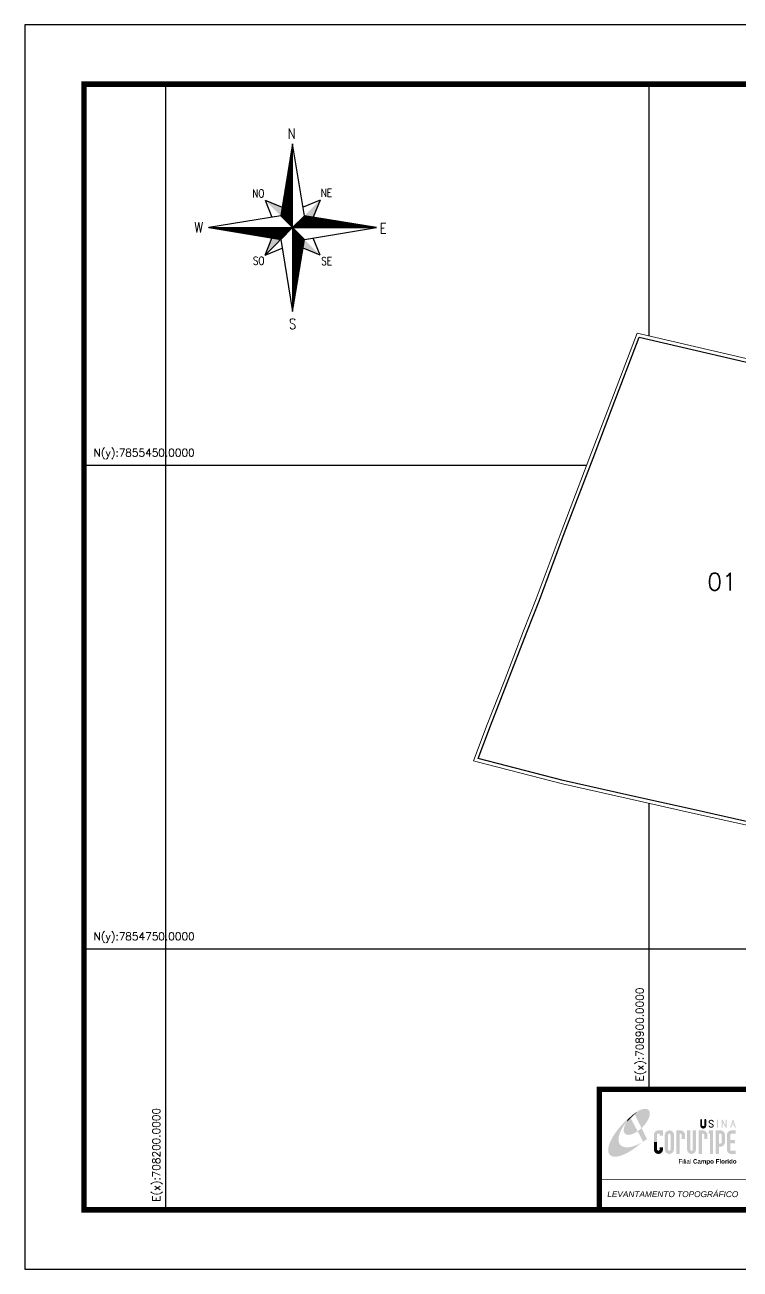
# Model space of a CAD drawing. Extents: x 707996 to 710543, y 7854286 to 7856087.
# Drawn here: x 707996 to 709031, y 7854286 to 7856087 of the extents above; entities that cross this region are included whole.
import ezdxf
from ezdxf.enums import TextEntityAlignment as Align

# ---------------------------------------------------------------- set-up
doc = ezdxf.new("R2010")
doc.units = 0
doc.linetypes.add('CONTINUO', pattern=[0])
doc.linetypes.add('LIN0', pattern=[0])
for name, color, linetype in [('011400xxxx', 1, 'Continuous'), ('011400xxxx001', 5, 'Continuous'), ('CANAL', 7, 'Continuous'), ('MALHA', 8, 'CONTINUO'), ('MARGEM', 7, 'CONTINUO'), ('SETA_NORTE', 3, 'Continuous'), ('texto', 7, 'Continuous')]:
    doc.layers.add(name, color=color, linetype=linetype)
doc.styles.add('ARIAL', font='arial.ttf')
doc.styles.add('ROMANS', font='romans', dxfattribs={"height": 0.2})
doc.styles.add('SIMPLEX', font='simplex', dxfattribs={"height": 0.2})
doc.styles.get("Standard").update_dxf_attribs({"font": 'arial.ttf'})

# ---------------------------------------------------------------- blocks, each defined once
blk = doc.blocks.new('setanorte')
at = {"layer": 'SETA_NORTE', "linetype": 'Continuous'}
for points in [[(735979.4, 7809320.7), (735981.9, 7809335.9), (735952.3, 7809347.8)], [(736020.6, 7809320.7), (736035.8, 7809318.2), (736047.7, 7809347.8)], [(735979.4, 7809279.5), (735964.2, 7809282), (735952.3, 7809252.4)], [(736020.6, 7809279.5), (736018.1, 7809264.3), (736047.7, 7809252.4)]]:
    blk.add_hatch(color=256, dxfattribs=at).paths.add_polyline_path(points)
for p, q in [((735996.4, 7809423.6), (736000, 7809427.2)), ((735996.6, 7809425.1), (736000, 7809428.5)), ((735996.9, 7809426.7), (736000, 7809429.8)), ((735997.1, 7809428.2), (736000, 7809431.1)), ((735997.4, 7809429.7), (736000, 7809432.4)), ((735997.6, 7809431.3), (736000, 7809433.7)), ((735997.9, 7809432.8), (736000, 7809435)), ((735998.1, 7809434.4), (736000, 7809436.2)), ((735998.4, 7809435.9), (736000, 7809437.5)), ((735998.6, 7809437.5), (736000, 7809438.8)), ((735998.9, 7809439), (736000, 7809440.1)), ((735999.1, 7809440.5), (736000, 7809441.4)), ((735999.4, 7809442.1), (736000, 7809442.7)), ((735999.7, 7809443.6), (736000, 7809444)), ((735999.9, 7809445.2), (736000, 7809445.2)), ((735992.3, 7809398.9), (736000, 7809406.6)), ((735992.5, 7809400.5), (736000, 7809407.9)), ((735992.8, 7809402), (736000, 7809409.2)), ((735993.1, 7809403.6), (736000, 7809410.5)), ((735993.3, 7809405.1), (736000, 7809411.8)), ((735993.6, 7809406.6), (736000, 7809413.1)), ((735993.8, 7809408.2), (736000, 7809414.4)), ((735994.1, 7809409.7), (736000, 7809415.6)), ((735994.3, 7809411.3), (736000, 7809416.9)), ((735994.6, 7809412.8), (736000, 7809418.2)), ((735994.8, 7809414.3), (736000, 7809419.5)), ((735995.1, 7809415.9), (736000, 7809420.8)), ((735995.3, 7809417.4), (736000, 7809422.1)), ((735995.6, 7809419), (736000, 7809423.4)), ((735995.8, 7809420.5), (736000, 7809424.7)), ((735996.1, 7809422), (736000, 7809425.9)), ((735988, 7809372.7), (736000, 7809384.8)), ((735988.2, 7809374.3), (736000, 7809386)), ((735988.5, 7809375.8), (736000, 7809387.3)), ((735988.7, 7809377.4), (736000, 7809388.6)), ((735989, 7809378.9), (736000, 7809389.9)), ((735989.2, 7809380.4), (736000, 7809391.2)), ((735989.5, 7809382), (736000, 7809392.5)), ((735989.8, 7809383.5), (736000, 7809393.8)), ((735990, 7809385.1), (736000, 7809395.1)), ((735990.3, 7809386.6), (736000, 7809396.3)), ((735990.5, 7809388.1), (736000, 7809397.6)), ((735990.8, 7809389.7), (736000, 7809398.9)), ((735991, 7809391.2), (736000, 7809400.2)), ((735991.3, 7809392.8), (736000, 7809401.5)), ((735991.5, 7809394.3), (736000, 7809402.8)), ((735991.8, 7809395.8), (736000, 7809404.1)), ((735992, 7809397.4), (736000, 7809405.3)), ((735983.7, 7809346.5), (736000, 7809362.9)), ((735983.9, 7809348.1), (736000, 7809364.2)), ((735984.2, 7809349.6), (736000, 7809365.4)), ((735984.4, 7809351.2), (736000, 7809366.7)), ((735984.7, 7809352.7), (736000, 7809368)), ((735984.9, 7809354.2), (736000, 7809369.3)), ((735985.2, 7809355.8), (736000, 7809370.6)), ((735985.4, 7809357.3), (736000, 7809371.9)), ((735985.7, 7809358.9), (736000, 7809373.2)), ((735985.9, 7809360.4), (736000, 7809374.5)), ((735986.2, 7809361.9), (736000, 7809375.7)), ((735986.5, 7809363.5), (736000, 7809377)), ((735986.7, 7809365), (736000, 7809378.3)), ((735987, 7809366.6), (736000, 7809379.6)), ((735987.2, 7809368.1), (736000, 7809380.9)), ((735987.5, 7809369.7), (736000, 7809382.2)), ((735987.7, 7809371.2), (736000, 7809383.5)), ((735952.3, 7809347.8), (735981.9, 7809335.9)), ((735952.3, 7809347.8), (735964.2, 7809318.2)), ((735979.6, 7809321.9), (736000, 7809342.3)), ((735979.6, 7809320.5), (736000, 7809341)), ((735979.9, 7809323.4), (736000, 7809343.6)), ((735980.1, 7809325), (736000, 7809344.9)), ((735980.4, 7809326.5), (736000, 7809346.1)), ((735980.6, 7809328), (736000, 7809347.4)), ((735980.9, 7809329.6), (736000, 7809348.7)), ((735981.1, 7809331.1), (736000, 7809350)), ((735981.4, 7809332.7), (736000, 7809351.3)), ((735981.6, 7809334.2), (736000, 7809352.6)), ((735981.9, 7809335.8), (736000, 7809353.9)), ((735982.1, 7809337.3), (736000, 7809355.2)), ((735982.4, 7809338.8), (736000, 7809356.4)), ((735982.6, 7809340.4), (736000, 7809357.7)), ((735982.9, 7809341.9), (736000, 7809359)), ((735983.2, 7809343.5), (736000, 7809360.3)), ((735983.4, 7809345), (736000, 7809361.6)), ((736047.7, 7809347.8), (736018.1, 7809335.9)), ((736047.7, 7809347.8), (736035.8, 7809318.2)), ((735980.2, 7809319.9), (736000, 7809339.7)), ((735980.8, 7809319.3), (736000, 7809338.4)), ((735981.5, 7809318.6), (736000, 7809337.1)), ((735982.1, 7809318), (736000, 7809335.8)), ((735982.8, 7809317.3), (736000, 7809334.6)), ((735983.4, 7809316.7), (736000, 7809333.3)), ((735984.1, 7809316), (736000, 7809332)), ((735984.7, 7809315.4), (736000, 7809330.7)), ((735985.3, 7809314.8), (736000, 7809329.4)), ((735986, 7809314.1), (736000, 7809328.1)), ((735986.6, 7809313.5), (736000, 7809326.8)), ((735987.3, 7809312.8), (736000, 7809325.5)), ((735987.9, 7809312.2), (736000, 7809324.3)), ((735988.6, 7809311.5), (736000, 7809323)), ((735989.2, 7809310.9), (736000, 7809321.7)), ((735989.8, 7809310.2), (736000, 7809320.4)), ((736000.3, 7809300.1), (736020.8, 7809320.7)), ((736001.6, 7809300.1), (736021.9, 7809320.5)), ((736002.9, 7809300.1), (736023.1, 7809320.3)), ((736004.2, 7809300.1), (736024.2, 7809320.1)), ((736005.4, 7809300.1), (736025.3, 7809319.9)), ((736006.7, 7809300.1), (736026.4, 7809319.7)), ((736008, 7809300.1), (736027.5, 7809319.6)), ((736009.3, 7809300.1), (736028.6, 7809319.4)), ((736010.6, 7809300.1), (736029.7, 7809319.2)), ((735854.8, 7809300), (735854.8, 7809300.1)), ((735855.9, 7809299.8), (735856.1, 7809300.1)), ((735857, 7809299.7), (735857.4, 7809300.1)), ((735858.1, 7809299.5), (735858.7, 7809300.1)), ((735859.2, 7809299.3), (735860, 7809300.1)), ((735860.3, 7809299.1), (735861.3, 7809300.1)), ((735861.4, 7809298.9), (735862.6, 7809300.1)), ((735862.5, 7809298.8), (735863.9, 7809300.1)), ((735863.6, 7809298.6), (735865.1, 7809300.1)), ((735864.7, 7809298.4), (735866.4, 7809300.1)), ((735865.8, 7809298.2), (735867.7, 7809300.1)), ((735866.9, 7809298), (735869, 7809300.1)), ((735868, 7809297.8), (735870.3, 7809300.1)), ((735869.1, 7809297.7), (735871.6, 7809300.1)), ((735870.3, 7809297.5), (735872.9, 7809300.1)), ((735871.4, 7809297.3), (735874.2, 7809300.1)), ((735872.5, 7809297.1), (735875.4, 7809300.1)), ((735873.6, 7809296.9), (735876.7, 7809300.1)), ((735874.7, 7809296.8), (735878, 7809300.1)), ((735875.8, 7809296.6), (735879.3, 7809300.1)), ((735876.9, 7809296.4), (735880.6, 7809300.1)), ((735878, 7809296.2), (735881.9, 7809300.1)), ((735879.1, 7809296), (735883.2, 7809300.1)), ((735880.2, 7809295.8), (735884.5, 7809300.1)), ((735881.3, 7809295.7), (735885.7, 7809300.1)), ((735882.4, 7809295.5), (735887, 7809300.1)), ((735883.5, 7809295.3), (735888.3, 7809300.1)), ((735884.6, 7809295.1), (735889.6, 7809300.1)), ((735885.7, 7809294.9), (735890.9, 7809300.1)), ((735886.8, 7809294.8), (735892.2, 7809300.1)), ((735887.9, 7809294.6), (735893.5, 7809300.1)), ((735889, 7809294.4), (735894.7, 7809300.1)), ((735890.1, 7809294.2), (735896, 7809300.1)), ((735891.2, 7809294), (735897.3, 7809300.1)), ((735892.4, 7809293.8), (735898.6, 7809300.1)), ((735893.5, 7809293.7), (735899.9, 7809300.1)), ((735894.6, 7809293.5), (735901.2, 7809300.1)), ((735895.7, 7809293.3), (735902.5, 7809300.1)), ((735896.8, 7809293.1), (735903.8, 7809300.1)), ((735897.9, 7809292.9), (735905, 7809300.1)), ((735899, 7809292.8), (735906.3, 7809300.1)), ((735900.1, 7809292.6), (735907.6, 7809300.1)), ((735901.2, 7809292.4), (735908.9, 7809300.1)), ((735902.3, 7809292.2), (735910.2, 7809300.1)), ((735903.4, 7809292), (735911.5, 7809300.1)), ((735904.5, 7809291.8), (735912.8, 7809300.1)), ((735905.6, 7809291.7), (735914.1, 7809300.1)), ((735906.7, 7809291.5), (735915.3, 7809300.1)), ((735907.8, 7809291.3), (735916.6, 7809300.1)), ((735908.9, 7809291.1), (735917.9, 7809300.1)), ((735910, 7809290.9), (735919.2, 7809300.1)), ((735911.1, 7809290.7), (735920.5, 7809300.1)), ((735912.2, 7809290.6), (735921.8, 7809300.1)), ((735913.4, 7809290.4), (735923.1, 7809300.1)), ((735914.5, 7809290.2), (735924.4, 7809300.1)), ((735915.6, 7809290), (735925.6, 7809300.1)), ((735916.7, 7809289.8), (735926.9, 7809300.1)), ((735917.8, 7809289.7), (735928.2, 7809300.1)), ((735918.9, 7809289.5), (735929.5, 7809300.1)), ((735920, 7809289.3), (735930.8, 7809300.1)), ((735921.1, 7809289.1), (735932.1, 7809300.1)), ((735922.2, 7809288.9), (735933.4, 7809300.1)), ((735923.3, 7809288.7), (735934.6, 7809300.1)), ((735924.4, 7809288.6), (735935.9, 7809300.1)), ((735925.5, 7809288.4), (735937.2, 7809300.1)), ((735926.6, 7809288.2), (735938.5, 7809300.1)), ((735927.7, 7809288), (735939.8, 7809300.1)), ((735928.8, 7809287.8), (735941.1, 7809300.1)), ((735929.9, 7809287.7), (735942.4, 7809300.1)), ((735931, 7809287.5), (735943.7, 7809300.1)), ((735932.1, 7809287.3), (735944.9, 7809300.1)), ((735933.2, 7809287.1), (735946.2, 7809300.1)), ((735934.3, 7809286.9), (735947.5, 7809300.1)), ((735935.5, 7809286.7), (735948.8, 7809300.1)), ((735936.6, 7809286.6), (735950.1, 7809300.1)), ((735937.7, 7809286.4), (735951.4, 7809300.1)), ((735938.8, 7809286.2), (735952.7, 7809300.1)), ((735939.9, 7809286), (735954, 7809300.1)), ((735941, 7809285.8), (735955.2, 7809300.1)), ((735942.1, 7809285.7), (735956.5, 7809300.1)), ((735943.2, 7809285.5), (735957.8, 7809300.1)), ((735944.3, 7809285.3), (735959.1, 7809300.1)), ((735945.4, 7809285.1), (735960.4, 7809300.1)), ((735946.5, 7809284.9), (735961.7, 7809300.1)), ((735947.6, 7809284.7), (735963, 7809300.1)), ((735948.7, 7809284.6), (735964.3, 7809300.1)), ((735949.8, 7809284.4), (735965.5, 7809300.1)), ((735950.9, 7809284.2), (735966.8, 7809300.1)), ((735952, 7809284), (735968.1, 7809300.1)), ((736000, 7809300.1), (735952.3, 7809252.4)), ((735953.1, 7809283.8), (735969.4, 7809300.1)), ((735954.2, 7809283.6), (735970.7, 7809300.1)), ((735955.3, 7809283.5), (735972, 7809300.1)), ((735956.4, 7809283.3), (735973.3, 7809300.1)), ((735957.6, 7809283.1), (735974.5, 7809300.1)), ((735958.7, 7809282.9), (735975.8, 7809300.1)), ((735959.8, 7809282.7), (735977.1, 7809300.1)), ((735960.9, 7809282.6), (735978.4, 7809300.1)), ((735962, 7809282.4), (735979.7, 7809300.1)), ((735963.1, 7809282.2), (735981, 7809300.1)), ((735964.2, 7809282), (735982.3, 7809300.1)), ((735965.3, 7809281.8), (735983.6, 7809300.1)), ((735966.4, 7809281.6), (735984.8, 7809300.1)), ((735967.5, 7809281.5), (735986.1, 7809300.1)), ((735968.6, 7809281.3), (735987.4, 7809300.1)), ((735969.7, 7809281.1), (735988.7, 7809300.1)), ((735970.8, 7809280.9), (735990, 7809300.1)), ((735971.9, 7809280.7), (735991.3, 7809300.1)), ((735973, 7809280.6), (735992.6, 7809300.1)), ((735974.1, 7809280.4), (735993.9, 7809300.1)), ((735975.2, 7809280.2), (735995.1, 7809300.1)), ((735976.3, 7809280), (735996.4, 7809300.1)), ((735977.4, 7809279.8), (735997.7, 7809300.1)), ((735978.6, 7809279.6), (735999, 7809300.1)), ((735990.5, 7809309.6), (736000, 7809319.1)), ((735991.1, 7809309), (736000, 7809317.8)), ((735991.8, 7809308.3), (736000, 7809316.5)), ((735992.4, 7809307.7), (736000, 7809315.3)), ((735993.1, 7809307), (736000, 7809314)), ((735993.7, 7809306.4), (736000, 7809312.7)), ((735994.4, 7809305.7), (736000, 7809311.4)), ((735995, 7809305.1), (736000, 7809310.1)), ((735995.6, 7809304.5), (736000, 7809308.8)), ((735996.3, 7809303.8), (736000, 7809307.5)), ((735996.9, 7809303.2), (736000, 7809306.2)), ((735997.6, 7809302.5), (736000, 7809305)), ((735998.2, 7809301.9), (736000, 7809303.7)), ((735998.9, 7809301.2), (736000, 7809302.4)), ((735999.5, 7809300.6), (736000, 7809301.1)), ((736000, 7809299.8), (736000.1, 7809300)), ((736000, 7809298.5), (736000.8, 7809299.3)), ((736000, 7809297.2), (736001.4, 7809298.7)), ((736000, 7809295.9), (736002.1, 7809298)), ((736011.9, 7809300.1), (736030.8, 7809319)), ((736013.2, 7809300.1), (736031.9, 7809318.8)), ((736014.4, 7809300.1), (736033, 7809318.6)), ((736015.7, 7809300.1), (736034.1, 7809318.5)), ((736017, 7809300.1), (736035.2, 7809318.3)), ((736018.3, 7809300.1), (736036.3, 7809318.1)), ((736019.6, 7809300.1), (736037.4, 7809317.9)), ((736020.9, 7809300.1), (736038.5, 7809317.7)), ((736022.2, 7809300.1), (736039.6, 7809317.6)), ((736023.5, 7809300.1), (736040.7, 7809317.4)), ((736024.7, 7809300.1), (736041.8, 7809317.2)), ((736026, 7809300.1), (736042.9, 7809317)), ((736027.3, 7809300.1), (736044.1, 7809316.8)), ((736028.6, 7809300.1), (736045.2, 7809316.6)), ((736029.9, 7809300.1), (736046.3, 7809316.5)), ((736031.2, 7809300.1), (736047.4, 7809316.3)), ((736032.5, 7809300.1), (736048.5, 7809316.1)), ((736033.8, 7809300.1), (736049.6, 7809315.9)), ((736035, 7809300.1), (736050.7, 7809315.7)), ((736036.3, 7809300.1), (736051.8, 7809315.6)), ((736037.6, 7809300.1), (736052.9, 7809315.4)), ((736038.9, 7809300.1), (736054, 7809315.2)), ((736040.2, 7809300.1), (736055.1, 7809315)), ((736041.5, 7809300.1), (736056.2, 7809314.8)), ((736042.8, 7809300.1), (736057.3, 7809314.6)), ((736044.1, 7809300.1), (736058.4, 7809314.5)), ((736045.3, 7809300.1), (736059.5, 7809314.3)), ((736046.6, 7809300.1), (736060.6, 7809314.1)), ((736047.9, 7809300.1), (736061.7, 7809313.9)), ((736049.2, 7809300.1), (736062.8, 7809313.7)), ((736050.5, 7809300.1), (736063.9, 7809313.6)), ((736051.8, 7809300.1), (736065, 7809313.4)), ((736053.1, 7809300.1), (736066.2, 7809313.2)), ((736054.4, 7809300.1), (736067.3, 7809313)), ((736055.6, 7809300.1), (736068.4, 7809312.8)), ((736056.9, 7809300.1), (736069.5, 7809312.6)), ((736058.2, 7809300.1), (736070.6, 7809312.5)), ((736059.5, 7809300.1), (736071.7, 7809312.3)), ((736060.8, 7809300.1), (736072.8, 7809312.1)), ((736062.1, 7809300.1), (736073.9, 7809311.9)), ((736063.4, 7809300.1), (736075, 7809311.7)), ((736064.6, 7809300.1), (736076.1, 7809311.5)), ((736065.9, 7809300.1), (736077.2, 7809311.4)), ((736067.2, 7809300.1), (736078.3, 7809311.2)), ((736068.5, 7809300.1), (736079.4, 7809311)), ((736069.8, 7809300.1), (736080.5, 7809310.8)), ((736071.1, 7809300.1), (736081.6, 7809310.6)), ((736072.4, 7809300.1), (736082.7, 7809310.5)), ((736073.7, 7809300.1), (736083.8, 7809310.3)), ((736074.9, 7809300.1), (736084.9, 7809310.1)), ((736076.2, 7809300.1), (736086, 7809309.9)), ((736077.5, 7809300.1), (736087.1, 7809309.7)), ((736078.8, 7809300.1), (736088.3, 7809309.5)), ((736080.1, 7809300.1), (736089.4, 7809309.4)), ((736081.4, 7809300.1), (736090.5, 7809309.2)), ((736082.7, 7809300.1), (736091.6, 7809309)), ((736084, 7809300.1), (736092.7, 7809308.8)), ((736085.2, 7809300.1), (736093.8, 7809308.6)), ((736086.5, 7809300.1), (736094.9, 7809308.5)), ((736087.8, 7809300.1), (736096, 7809308.3)), ((736089.1, 7809300.1), (736097.1, 7809308.1)), ((736090.4, 7809300.1), (736098.2, 7809307.9)), ((736091.7, 7809300.1), (736099.3, 7809307.7)), ((736093, 7809300.1), (736100.4, 7809307.5)), ((736094.3, 7809300.1), (736101.5, 7809307.4)), ((736095.5, 7809300.1), (736102.6, 7809307.2)), ((736096.8, 7809300.1), (736103.7, 7809307)), ((736098.1, 7809300.1), (736104.8, 7809306.8)), ((736099.4, 7809300.1), (736105.9, 7809306.6)), ((736100.7, 7809300.1), (736107, 7809306.5)), ((736102, 7809300.1), (736108.1, 7809306.3)), ((736103.3, 7809300.1), (736109.3, 7809306.1)), ((736104.5, 7809300.1), (736110.4, 7809305.9)), ((736105.8, 7809300.1), (736111.5, 7809305.7)), ((736107.1, 7809300.1), (736112.6, 7809305.5)), ((736108.4, 7809300.1), (736113.7, 7809305.4)), ((736109.7, 7809300.1), (736114.8, 7809305.2)), ((736111, 7809300.1), (736115.9, 7809305)), ((736112.3, 7809300.1), (736117, 7809304.8)), ((736113.6, 7809300.1), (736118.1, 7809304.6)), ((736114.8, 7809300.1), (736119.2, 7809304.4)), ((736116.1, 7809300.1), (736120.3, 7809304.3)), ((736117.4, 7809300.1), (736121.4, 7809304.1)), ((736118.7, 7809300.1), (736122.5, 7809303.9)), ((736120, 7809300.1), (736123.6, 7809303.7)), ((736121.3, 7809300.1), (736124.7, 7809303.5)), ((736122.6, 7809300.1), (736125.8, 7809303.4)), ((736123.9, 7809300.1), (736126.9, 7809303.2)), ((736125.1, 7809300.1), (736128, 7809303)), ((736126.4, 7809300.1), (736129.1, 7809302.8)), ((736127.7, 7809300.1), (736130.2, 7809302.6)), ((736129, 7809300.1), (736131.4, 7809302.4)), ((736130.3, 7809300.1), (736132.5, 7809302.3)), ((736131.6, 7809300.1), (736133.6, 7809302.1)), ((736132.9, 7809300.1), (736134.7, 7809301.9)), ((736134.2, 7809300.1), (736135.8, 7809301.7)), ((736135.4, 7809300.1), (736136.9, 7809301.5)), ((736136.7, 7809300.1), (736138, 7809301.4)), ((736138, 7809300.1), (736139.1, 7809301.2)), ((736139.3, 7809300.1), (736140.2, 7809301)), ((736140.6, 7809300.1), (736141.3, 7809300.8)), ((736141.9, 7809300.1), (736142.4, 7809300.6)), ((736143.2, 7809300.1), (736143.5, 7809300.4)), ((736144.4, 7809300.1), (736144.6, 7809300.3)), ((735952.3, 7809252.4), (735964.2, 7809282)), ((736000, 7809294.7), (736002.7, 7809297.4)), ((736000, 7809293.4), (736003.4, 7809296.7)), ((736000, 7809292.1), (736004, 7809296.1)), ((736000, 7809290.8), (736004.7, 7809295.4)), ((736000, 7809289.5), (736005.3, 7809294.8)), ((736000, 7809288.2), (736005.9, 7809294.2)), ((736000, 7809286.9), (736006.6, 7809293.5)), ((736000, 7809285.6), (736007.2, 7809292.9)), ((736000, 7809284.4), (736007.9, 7809292.2)), ((736000, 7809283.1), (736008.5, 7809291.6)), ((736000, 7809281.8), (736009.2, 7809290.9)), ((736000, 7809280.5), (736009.8, 7809290.3)), ((736000, 7809279.2), (736010.4, 7809289.7)), ((736000, 7809277.9), (736011.1, 7809289)), ((736000, 7809276.6), (736011.7, 7809288.4)), ((736000, 7809275.4), (736012.4, 7809287.7)), ((736000, 7809274.1), (736013, 7809287.1)), ((736000, 7809272.8), (736013.7, 7809286.4)), ((736000, 7809271.5), (736014.3, 7809285.8)), ((736000, 7809270.2), (736014.9, 7809285.2)), ((736000, 7809268.9), (736015.6, 7809284.5)), ((736000, 7809267.6), (736016.2, 7809283.9)), ((736000, 7809266.3), (736016.9, 7809283.2)), ((736000, 7809265.1), (736017.5, 7809282.6)), ((736000, 7809263.8), (736018.2, 7809281.9)), ((736000, 7809262.5), (736018.8, 7809281.3)), ((736000, 7809261.2), (736019.5, 7809280.6)), ((736000, 7809259.9), (736020.1, 7809280)), ((736000, 7809258.6), (736020.5, 7809279.2)), ((736000, 7809257.3), (736020.3, 7809277.6)), ((736000, 7809256), (736020, 7809276.1)), ((736047.7, 7809252.4), (736035.8, 7809282)), ((735952.3, 7809252.4), (735981.9, 7809264.3)), ((736000, 7809254.8), (736019.8, 7809274.5)), ((736000, 7809253.5), (736019.5, 7809273)), ((736000, 7809252.2), (736019.3, 7809271.5)), ((736000, 7809250.9), (736019, 7809269.9)), ((736000, 7809249.6), (736018.8, 7809268.4)), ((736000, 7809248.3), (736018.5, 7809266.8)), ((736000, 7809247), (736018.3, 7809265.3)), ((736000, 7809245.7), (736018, 7809263.7)), ((736000, 7809244.5), (736017.7, 7809262.2)), ((736000, 7809243.2), (736017.5, 7809260.7)), ((736000, 7809241.9), (736017.2, 7809259.1)), ((736000, 7809240.6), (736017, 7809257.6)), ((736000, 7809239.3), (736016.7, 7809256)), ((736000, 7809238), (736016.5, 7809254.5)), ((736047.7, 7809252.4), (736018.1, 7809264.3)), ((736000, 7809236.7), (736016.2, 7809253)), ((736000, 7809235.5), (736016, 7809251.4)), ((736000, 7809234.2), (736015.7, 7809249.9)), ((736000, 7809232.9), (736015.5, 7809248.3)), ((736000, 7809231.6), (736015.2, 7809246.8)), ((736000, 7809230.3), (736015, 7809245.3)), ((736000, 7809229), (736014.7, 7809243.7)), ((736000, 7809227.7), (736014.4, 7809242.2)), ((736000, 7809226.4), (736014.2, 7809240.6)), ((736000, 7809225.2), (736013.9, 7809239.1)), ((736000, 7809223.9), (736013.7, 7809237.5)), ((736000, 7809222.6), (736013.4, 7809236)), ((736000, 7809221.3), (736013.2, 7809234.5)), ((736000, 7809220), (736012.9, 7809232.9)), ((736000, 7809218.7), (736012.7, 7809231.4)), ((736000, 7809217.4), (736012.4, 7809229.8)), ((736000, 7809216.1), (736012.2, 7809228.3)), ((736000, 7809214.9), (736011.9, 7809226.8)), ((736000, 7809213.6), (736011.7, 7809225.2)), ((736000, 7809212.3), (736011.4, 7809223.7)), ((736000, 7809211), (736011.1, 7809222.1)), ((736000, 7809209.7), (736010.9, 7809220.6)), ((736000, 7809208.4), (736010.6, 7809219.1)), ((736000, 7809207.1), (736010.4, 7809217.5)), ((736000, 7809205.8), (736010.1, 7809216)), ((736000, 7809204.6), (736009.9, 7809214.4)), ((736000, 7809203.3), (736009.6, 7809212.9)), ((736000, 7809202), (736009.4, 7809211.4)), ((736000, 7809200.7), (736009.1, 7809209.8)), ((736000, 7809199.4), (736008.9, 7809208.3)), ((736000, 7809198.1), (736008.6, 7809206.7)), ((736000, 7809196.8), (736008.4, 7809205.2)), ((736000, 7809195.6), (736008.1, 7809203.6)), ((736000, 7809194.3), (736007.8, 7809202.1)), ((736000, 7809193), (736007.6, 7809200.6)), ((736000, 7809191.7), (736007.3, 7809199)), ((736000, 7809190.4), (736007.1, 7809197.5)), ((736000, 7809189.1), (736006.8, 7809195.9)), ((736000, 7809187.8), (736006.6, 7809194.4)), ((736000, 7809186.5), (736006.3, 7809192.9)), ((736000, 7809185.3), (736006.1, 7809191.3)), ((736000, 7809184), (736005.8, 7809189.8)), ((736000, 7809182.7), (736005.6, 7809188.2)), ((736000, 7809181.4), (736005.3, 7809186.7)), ((736000, 7809180.1), (736005.1, 7809185.2)), ((736000, 7809178.8), (736004.8, 7809183.6)), ((736000, 7809177.5), (736004.5, 7809182.1)), ((736000, 7809176.2), (736004.3, 7809180.5)), ((736000, 7809175), (736004, 7809179)), ((736000, 7809173.7), (736003.8, 7809177.5)), ((736000, 7809172.4), (736003.5, 7809175.9)), ((736000, 7809171.1), (736003.3, 7809174.4)), ((736000, 7809169.8), (736003, 7809172.8)), ((736000, 7809168.5), (736002.8, 7809171.3)), ((736000, 7809167.2), (736002.5, 7809169.7)), ((736000, 7809165.9), (736002.3, 7809168.2)), ((736000, 7809164.7), (736002, 7809166.7)), ((736000, 7809163.4), (736001.8, 7809165.1)), ((736000, 7809162.1), (736001.5, 7809163.6)), ((736000, 7809160.8), (736001.2, 7809162)), ((736000, 7809159.5), (736001, 7809160.5)), ((736000, 7809158.2), (736000.7, 7809159)), ((736000, 7809156.9), (736000.5, 7809157.4)), ((736000, 7809155.6), (736000.2, 7809155.9))]:
    blk.add_line(p, q, dxfattribs=at)
blk.add_lwpolyline([(736020.6, 7809279.5), (736145.6, 7809300.1), (736020.6, 7809320.7), (736000, 7809445.7), (735979.4, 7809320.7), (735854.4, 7809300.1), (735979.4, 7809279.5), (736000, 7809154.5)], close=True, dxfattribs=at)
for points in [[(736000, 7809300.1), (736000, 7809445.7)], [(736000, 7809300.1), (735979.4, 7809320.7)], [(736000, 7809300.1), (736020.6, 7809320.7)], [(735854.4, 7809300.1), (736145.6, 7809300.1)], [(736000, 7809300.1), (735979.4, 7809279.5)], [(736000, 7809300.1), (736020.6, 7809279.5)], [(736000, 7809300.1), (736000, 7809154.5)]]:
    blk.add_lwpolyline(points, dxfattribs=at)
at = {"layer": 'SETA_NORTE', "color": 0, "lineweight": 30, "style": 'ROMANS', "width": 0.8}
for s, height, p in [('N ', 18.06, (735991.5, 7809454.4)), ('NO', 13.89, (735930.1, 7809352.6)), ('NE', 13.89, (736049.1, 7809353.6)), ('W', 18.1, (735829.6, 7809291.5)), ('E', 18.1, (736151.4, 7809289.8)), ('SO', 13.89, (735931.1, 7809235.6)), ('SE', 13.89, (736049.8, 7809235)), ('S', 18.1, (735993.8, 7809123.9))]:
    blk.add_text(s, height=height, dxfattribs=at).set_placement(p)
blk = doc.blocks.new('A$C78F83FB3')
at = {"layer": 'MARGEM'}
h = blk.add_hatch(color=20, dxfattribs=at)
edge = h.paths.add_edge_path()
edge.add_ellipse((19.49, 23.77), major_axis=(-6.68, -6.67), ratio=0.469426, start_angle=292.73277, end_angle=601.25787)
edge.add_ellipse((22.83, 22.05), major_axis=(12.64, 11.29), ratio=0.457614, start_angle=79.90686, end_angle=107.91393)
edge = h.paths.add_edge_path()
edge.add_ellipse((18.28, 18.7), major_axis=(13.95, 13.59), ratio=0.386848, start_angle=63.96117, end_angle=264.59932)
edge.add_ellipse((22.83, 22.05), major_axis=(12.64, 11.29), ratio=0.457614, start_angle=107.91393, end_angle=245.11815, ccw=False)
edge.add_ellipse((19.49, 23.77), major_axis=(-6.68, -6.67), ratio=0.469426, start_angle=241.25787, end_angle=292.73277, ccw=False)
for color, points in [(20, [(15.46, 26.12), (14.17, 24.81), (14.06, 24.24), (14.39, 23.97), (14.67, 24.54), (19.47, 29.32), (18.48, 28.66), (17.31, 27.78)]), (7, [(58.42, 24.9), (57.9, 24.9), (57.9, 21.73, -0.414214), (57.15, 20.98), (56.84, 20.98, -0.414214), (56.09, 21.73), (56.09, 24.9), (55.57, 24.9), (55.57, 21.73, 0.414214), (56.84, 20.46), (57.15, 20.46, 0.414214), (58.42, 21.73)]), (7, [(61.7, 24.9), (61.23, 24.9, 0.396318), (60.04, 23.78), (60.04, 23.72, 0.151912), (60.39, 22.97), (60.46, 22.92), (62.18, 22), (62.85, 21.83, 0.12407), (62.51, 22.42), (60.75, 23.36, -0.13192), (60.56, 23.77, -0.385578), (61.23, 24.37), (61.7, 24.37, -0.414214), (62.37, 23.7), (62.89, 23.7, 0.414214)]), (7, [(62.37, 23.7), (62.89, 23.7, 0.414214), (61.7, 24.9), (61.23, 24.9, 0.396318), (60.04, 23.78), (60.04, 23.72, 0.151912), (60.39, 22.97), (60.46, 22.92), (62.18, 22), (62.18, 22, -0.131921), (62.37, 21.59, -0.385578), (61.7, 20.98), (61.23, 20.98, -0.414214), (60.56, 21.65), (60.04, 21.65, 0.414214), (61.23, 20.46), (61.7, 20.46, 0.402546), (62.89, 21.61, 0.165292), (62.51, 22.42), (60.75, 23.36, -0.13192), (60.56, 23.77, -0.385578), (61.23, 24.37), (61.7, 24.37, -0.414214)]), (7, [(30.97, 12.46), (29.13, 12.46), (29.13, 8.21, 1), (34.29, 8.21), (34.29, 9.41), (32.45, 9.41), (32.45, 8.21, -1), (30.97, 8.21)])]:
    blk.add_hatch(color=color, dxfattribs=at).paths.add_polyline_path(points)
h = blk.add_hatch(color=7, dxfattribs=at)
h.paths.add_polyline_path([(65.24, 24.9), (64.72, 24.9), (64.72, 20.46), (65.24, 20.46)])
h.paths.add_polyline_path([(67.38, 20.46), (67.9, 20.46), (67.9, 23.74), (69.74, 20.46), (70.23, 20.46), (70.23, 24.9), (69.71, 24.9), (69.71, 21.58), (67.85, 24.9), (67.38, 24.9)])
h.paths.add_polyline_path([(72.17, 20.46), (72.72, 20.46), (73.14, 21.73), (74.49, 21.73), (74.9, 20.46), (75.45, 20.46), (74, 24.9), (73.62, 24.9)])
h.paths.add_polyline_path([(73.81, 23.8), (74.32, 22.25), (73.31, 22.25)], flags=16)
h = blk.add_hatch(color=7, dxfattribs=at)
h.paths.add_polyline_path([(31.71, 18.93, 0.414214), (29.13, 16.35), (29.13, 12.46), (30.97, 12.46), (30.97, 16.35, -0.414214), (31.71, 17.09), (32.45, 17.09), (32.45, 16.02), (34.29, 16.02), (34.29, 18.93)])
h.paths.add_polyline_path([(44.15, 17.09, -0.414214), (44.89, 16.35), (44.89, 14.1), (46.72, 14.1), (46.72, 16.17, 0.433937), (44.15, 18.93), (41.77, 18.93), (41.77, 12.46), (43.61, 12.46), (43.61, 17.09)])
h.paths.add_polyline_path([(43.61, 12.46), (41.77, 12.46), (41.77, 5.62), (43.61, 5.62)])
h.paths.add_polyline_path([(47.92, 12.46), (49.75, 12.46), (49.75, 18.93), (47.92, 18.93)])
h.paths.add_polyline_path([(52.91, 18.93), (51.08, 18.93), (51.08, 12.46), (52.91, 12.46)])
h.paths.add_polyline_path([(51.08, 8.12, -1), (49.75, 8.12), (49.75, 12.46), (47.92, 12.46), (47.92, 8.12, 1), (52.91, 8.12), (52.91, 12.46), (51.08, 12.46)])
h.paths.add_polyline_path([(54.41, 12.46), (56.25, 12.46), (56.25, 17.09), (56.79, 17.09, -0.414214), (57.53, 16.35), (57.53, 14.1), (59.36, 14.1), (59.36, 16.17, 0.433937), (56.79, 18.93), (54.41, 18.93)])
h.paths.add_polyline_path([(56.25, 12.46), (54.41, 12.46), (54.41, 5.62), (56.25, 5.62)])
h.paths.add_polyline_path([(60.73, 12.46), (62.58, 12.46), (62.58, 18.93), (60.02, 18.93), (60.02, 17.08), (60.73, 17.08)])
h.paths.add_polyline_path([(62.58, 12.46), (60.73, 12.46), (60.73, 5.62), (62.58, 5.62)])
h.paths.add_polyline_path([(64.06, 12.46), (65.82, 12.46), (65.82, 17.17), (66.66, 17.17, -0.450417), (67.48, 16.25), (67.48, 12.46), (69.24, 12.46, 0.002307), (69.24, 12.48, 0.005282), (69.23, 12.54, -0.000938), (69.23, 12.53), (69.23, 16.17, 0.433937), (66.66, 18.93), (64.06, 18.93)])
h.paths.add_polyline_path([(64.06, 5.62), (65.82, 5.62), (65.82, 9.77), (66.66, 9.77, 0.426056), (69.24, 12.46), (67.48, 12.46), (67.48, 12.45, -0.450417), (66.66, 11.53), (65.82, 11.53), (65.82, 12.46), (64.06, 12.46)])
h.paths.add_polyline_path([(70.37, 12.46), (74.87, 12.46), (74.87, 13.44), (72.21, 13.44), (72.21, 16.35, -0.414214), (72.95, 17.09), (75.38, 17.09), (75.38, 18.93), (72.95, 18.93, 0.414214), (70.37, 16.35)])
h.paths.add_polyline_path([(72.21, 11.62), (74.87, 11.62), (74.87, 12.46), (70.37, 12.46), (70.37, 8.21, 0.414214), (72.95, 5.62), (75.38, 5.62), (75.38, 7.47), (72.95, 7.47, -0.414214), (72.21, 8.21)])
h = blk.add_hatch(color=7, dxfattribs=at)
h.paths.add_polyline_path([(35.29, 16.35), (35.29, 8.21, 1), (40.46, 8.21, 0.016978), (40.45, 8.38), (40.45, 16.17, 0.433937), (37.88, 18.93), (37.87, 18.93, 0.41391)])
h.paths.add_polyline_path([(38.62, 16.35), (38.62, 8.21, -1), (37.13, 8.21), (37.13, 16.35, -1)], flags=16)
at = {"layer": 'MARGEM', "linetype": 'Continuous'}
blk.add_lwpolyline([(58.42, 24.9), (57.9, 24.9), (57.9, 21.73, -0.414214), (57.15, 20.98), (56.84, 20.98, -0.414214), (56.09, 21.73), (56.09, 24.9), (55.57, 24.9), (55.57, 21.73, 0.414214), (56.84, 20.46), (57.15, 20.46, 0.414214), (58.42, 21.73), (58.42, 24.9)], format="xyb", close=True, dxfattribs=at)
at = {"layer": 'MARGEM', "color": 252, "insert": (43.05, 2.72), "char_height": 2.5, "attachment_point": 1, "style": 'ARIAL'}
blk.add_mtext_dynamic_manual_height_columns('Filial {\\fArial|b1|i0|c0|p34;Campo Florido}', width=33.0271, gutter_width=2.46, heights=[2.95], dxfattribs=at)

msp = doc.modelspace()

# ---------------------------------------------------------------- linework, layer by layer
at = {"layer": '011400xxxx', "lineweight": 20}
msp.add_lwpolyline([(709102.4, 7855589.8), (708882.2, 7855641.1), (708841.7, 7855534.7), (708813.9, 7855461.8), (708772.2, 7855352.7), (708736.1, 7855256.5), (708717.9, 7855209.9), (708689.7, 7855136.6), (708665.3, 7855074.3), (708645.5, 7855022), (708648.9, 7855021.1), (708774.2, 7854988.8), (708870.7, 7854967.1), (708962.5, 7854946.4), (709052.1, 7854926.3)], dxfattribs=at)
at = {"layer": '011400xxxx001'}
msp.add_lwpolyline([(709053.1, 7854931.2), (708963.6, 7854951.3), (708871.8, 7854972), (708775.4, 7854993.6), (708652.1, 7855025.4), (708669.9, 7855072.5), (708694.3, 7855134.8), (708722.5, 7855208.1), (708740.8, 7855254.7), (708776.9, 7855350.9), (708818.6, 7855460), (708846.3, 7855532.9), (708885.3, 7855635.2), (709101.2, 7855584.9)], dxfattribs=at)
at = {"layer": 'MALHA'}
for points in [[(708200, 7854372.1), (708200, 7856001.3)], [(708900, 7855636.9), (708900, 7856001.3)], [(708081.7, 7855450), (708809.4, 7855450)], [(708900, 7854546.4), (708900, 7854960.5)], [(708081.7, 7854750), (710456.9, 7854750)]]:
    msp.add_lwpolyline(points, dxfattribs=at)
at = {"layer": 'MARGEM', "color": 174, "linetype": 'LIN0', "flags": 128}
msp.add_lwpolyline([(710542.7, 7856087.1), (707995.9, 7856087.1), (707995.9, 7854286.3), (710542.7, 7854286.3)], close=True, dxfattribs=at)
at = {"layer": 'MARGEM', "color": 174, "linetype": 'LIN0', "const_width": 7.79, "flags": 128}
for points in [[(710456.9, 7856001.3), (708081.7, 7856001.3), (708081.7, 7854372.1), (710456.9, 7854372.1)], [(708827.7, 7854546.4), (710456.9, 7854546.4), (710456.9, 7854372.1), (708827.7, 7854372.1)]]:
    msp.add_lwpolyline(points, close=True, dxfattribs=at)
at = {"layer": 'MARGEM', "color": 174, "linetype": 'LIN0', "const_width": 0.866, "flags": 128}
msp.add_lwpolyline([(708827.7, 7854415.7), (709589.3, 7854415.7)], dxfattribs=at)

# ---------------------------------------------------------------- block references
at = {"layer": 'CANAL', "xscale": 0.8336285532087555, "yscale": 0.8336285532087555, "zscale": 0.8336285532087555}
msp.add_blockref('setanorte', (94832.9, 1345738.1), dxfattribs=at)
at = {"layer": 'MARGEM', "linetype": 'ByBlock', "xscale": 2.565716948067364, "yscale": 2.565716948067364, "zscale": 2.565716948067364}
msp.add_blockref('A$C78F83FB3', (708831.8, 7854438.5), dxfattribs=at)

# ---------------------------------------------------------------- texts
at = {"layer": 'MALHA', "linetype": 'CONTINUO', "char_height": 11.148, "width": 225.572, "attachment_point": 7, "style": 'ROMANS'}
for s, insert in [('N(y):7855450.0000', (708095.5, 7855458.6)), ('N(y):7854750.0000', (708095.5, 7854758.6))]:
    msp.add_mtext(s, dxfattribs=dict(at, insert=insert))
at = {"layer": 'MALHA', "linetype": 'CONTINUO', "char_height": 11.148, "width": 133.351, "attachment_point": 7, "rotation": 90, "style": 'ROMANS'}
for s, insert in [('E(x):708900.0000', (708895.4, 7854558.1)), ('E(x):708200.0000', (708195.4, 7854383.8))]:
    msp.add_mtext(s, dxfattribs=dict(at, insert=insert))
at = {"layer": 'texto', "linetype": 'Continuous', "style": 'SIMPLEX'}
msp.add_text('01', height=25, dxfattribs=at).set_placement((708983.9, 7855293.6), align=Align.TOP_LEFT)
at = {"layer": 'texto', "color": 3, "linetype": 'ByBlock', "lineweight": 5, "insert": (708839.1, 7854399.1), "char_height": 8.575, "attachment_point": 1}
msp.add_mtext_dynamic_manual_height_columns('{\\fArial|b0|i1|c0|p34;\\C7;LEVANTAMENTO TOPOGRÁFICO}', width=349.062, gutter_width=0.343, heights=[0], dxfattribs=at)

doc.saveas('drawing.dxf')
